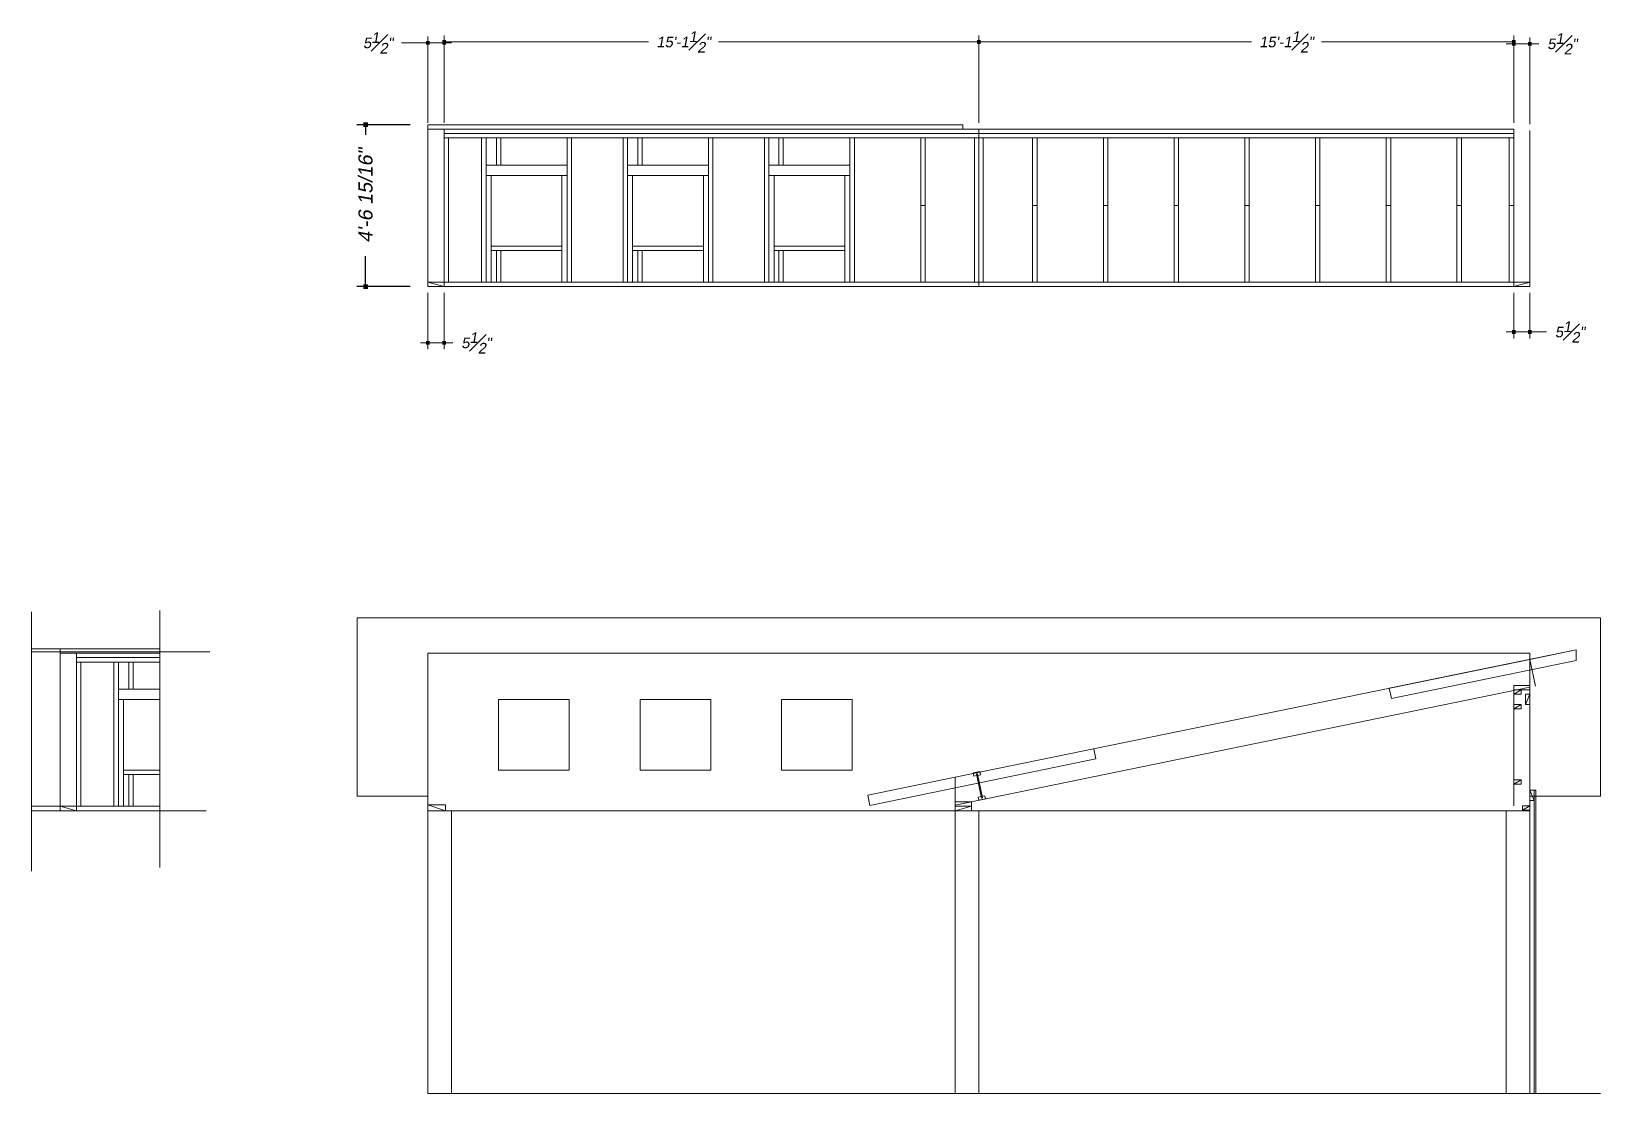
# Model space of a CAD drawing. Header units: inches. Extents: x -3905 to 10892, y 1064 to 9590.
# Drawn here: x 2157 to 2689, y 1064 to 1424 of the extents above; entities that cross this region are included whole.
import ezdxf

# ---------------------------------------------------------------- set-up
doc = ezdxf.new("R2010")
doc.units = ezdxf.units.IN
doc.header["$MEASUREMENT"] = 0
doc.header["$PDMODE"] = 3
doc.layers.add('SECTIONS', color=70, linetype='Continuous', lineweight=0)
doc.styles.add('DS-TXT1', font='arial.ttf', dxfattribs={"oblique": 10})
doc.styles.get("Standard").update_dxf_attribs({"font": 'arial.ttf', "oblique": 10})
doc.dimstyles.new('DS-Fraction', dxfattribs={"dimtxt": 0.1, "dimasz": 0.035, "dimexe": 0.06, "dimexo": 0.06, "dimgap": 0.02, "dimtad": 0, "dimdec": 3, "dimzin": 0, "dimdsep": 46, "dimlunit": 4, "dimtxsty": 'DS-TXT1', "dimblk": 'BOXFILLED', "dimcen": -0.06, "dimclrd": 256, "dimclre": 256, "dimclrt": 256, "dimadec": 0, "dimazin": 0, "dimtfac": 1, "dimtdec": 3, "dimtmove": 1, "dimatfit": 3, "dimfxl": 1, "dimfrac": 2, "dimtolj": 1, "dimtzin": 0, "dimlwd": 0, "dimlwe": -1, "dimarcsym": 0})
doc.dimstyles.new('WeaselDims$0', dxfattribs={"dimtxt": 0.1, "dimasz": 0.0325, "dimexe": 0.0625, "dimexo": 0.125, "dimgap": 0.09, "dimtad": 0, "dimdec": 4, "dimzin": 0, "dimdsep": 46, "dimlunit": 4, "dimtxsty": 'Standard', "dimblk": 'BOXFILLED', "dimcen": 0.09, "dimadec": 0, "dimazin": 0, "dimtfac": 1, "dimtdec": 4, "dimtofl": 0, "dimtmove": 1, "dimatfit": 3, "dimfxl": 1, "dimfrac": 2, "dimtolj": 1, "dimtzin": 0, "dimarcsym": 0})

# ---------------------------------------------------------------- blocks, each defined once
blk = doc.blocks.new('_BoxFilled')
at = {"color": 0, "linetype": 'ByBlock', "lineweight": -2}
blk.add_line((-0.5, 0), (-1, 0), dxfattribs=at)
at = {"color": 0, "linetype": 'ByBlock'}
blk.add_solid([(-0.5, 0.5), (0.5, 0.5), (-0.5, -0.5), (0.5, -0.5)], dxfattribs=at)
blk = doc.blocks.new('*D38')
at = {"layer": 'Defpoints', "color": 0, "linetype": 'Continuous', "lineweight": 5, "transparency": 16777216}
for p in [(2291.18, 1337.52), (2296.68, 1337.52), (2296.68, 1318.42)]:
    blk.add_point(p, dxfattribs=at)
at = {"layer": 'SECTIONS', "linetype": 'Continuous', "transparency": 16777216}
for p, q in [((2291.18, 1335.36), (2291.18, 1316.26)), ((2296.68, 1335.36), (2296.68, 1316.26))]:
    blk.add_line(p, q, dxfattribs=at)
at = {"layer": 'SECTIONS', "linetype": 'Continuous', "lineweight": 0, "transparency": 16777216}
for p, q in [((2289.92, 1318.42), (2288.66, 1318.42)), ((2291.18, 1318.42), (2296.68, 1318.42)), ((2291.18, 1318.42), (2296.68, 1318.42)), ((2299.65, 1318.42), (2296.68, 1318.42)), ((2297.94, 1318.42), (2299.2, 1318.42))]:
    blk.add_line(p, q, dxfattribs=at)
at = {"layer": 'SECTIONS', "linetype": 'Continuous', "lineweight": 0, "transparency": 16777216, "xscale": 1.26, "yscale": 1.26, "zscale": 1.26}
blk.add_blockref('_BoxFilled', (2291.18, 1318.42), dxfattribs=at)
at = {"layer": 'SECTIONS', "linetype": 'Continuous', "lineweight": 0, "transparency": 16777216, "xscale": 1.26, "yscale": 1.26, "zscale": 1.26, "rotation": 180}
blk.add_blockref('_BoxFilled', (2296.68, 1318.42), dxfattribs=at)
at = {"layer": 'SECTIONS', "linetype": 'Continuous', "transparency": 16777216, "insert": (2307.61, 1318.42), "char_height": 3.6, "attachment_point": 5, "style": 'DS-TXT1'}
blk.add_mtext('\\A1;5{\\H1.000000x;\\S1#2;}"', dxfattribs=at)
blk = doc.blocks.new('*D39')
at = {"layer": 'Defpoints', "color": 0, "linetype": 'Continuous', "lineweight": 5, "transparency": 16777216}
for p in [(2659.68, 1337.52), (2665.18, 1337.52), (2665.18, 1322.12)]:
    blk.add_point(p, dxfattribs=at)
at = {"layer": 'SECTIONS', "linetype": 'Continuous', "transparency": 16777216}
for p, q in [((2659.68, 1335.36), (2659.68, 1319.96)), ((2665.18, 1335.36), (2665.18, 1319.96))]:
    blk.add_line(p, q, dxfattribs=at)
at = {"layer": 'SECTIONS', "linetype": 'Continuous', "lineweight": 0, "transparency": 16777216}
for p, q in [((2658.42, 1322.12), (2657.16, 1322.12)), ((2659.68, 1322.12), (2665.18, 1322.12)), ((2659.68, 1322.12), (2665.18, 1322.12)), ((2670.8, 1322.12), (2665.18, 1322.12)), ((2666.44, 1322.12), (2667.7, 1322.12))]:
    blk.add_line(p, q, dxfattribs=at)
at = {"layer": 'SECTIONS', "linetype": 'Continuous', "lineweight": 0, "transparency": 16777216, "xscale": 1.26, "yscale": 1.26, "zscale": 1.26}
blk.add_blockref('_BoxFilled', (2659.68, 1322.12), dxfattribs=at)
at = {"layer": 'SECTIONS', "linetype": 'Continuous', "lineweight": 0, "transparency": 16777216, "xscale": 1.26, "yscale": 1.26, "zscale": 1.26, "rotation": 180}
blk.add_blockref('_BoxFilled', (2665.18, 1322.12), dxfattribs=at)
at = {"layer": 'SECTIONS', "linetype": 'Continuous', "transparency": 16777216, "insert": (2678.76, 1322.12), "char_height": 3.6, "attachment_point": 5, "style": 'DS-TXT1'}
blk.add_mtext('\\A1;5{\\H1.000000x;\\S1#2;}"', dxfattribs=at)
blk = doc.blocks.new('*D40')
at = {"layer": 'Defpoints', "color": 0, "linetype": 'Continuous', "lineweight": 5, "transparency": 16777216}
for p in [(2296.68, 1420.21), (2291.18, 1390.96), (2296.68, 1390.96)]:
    blk.add_point(p, dxfattribs=at)
at = {"layer": 'SECTIONS', "linetype": 'Continuous', "transparency": 16777216}
for p, q in [((2291.18, 1393.12), (2291.18, 1422.37)), ((2296.68, 1393.12), (2296.68, 1422.37))]:
    blk.add_line(p, q, dxfattribs=at)
at = {"layer": 'SECTIONS', "linetype": 'Continuous', "lineweight": 0, "transparency": 16777216}
for p, q in [((2282.22, 1420.21), (2291.18, 1420.21)), ((2289.92, 1420.21), (2288.66, 1420.21)), ((2291.18, 1420.21), (2296.68, 1420.21)), ((2291.18, 1420.21), (2296.68, 1420.21)), ((2297.94, 1420.21), (2299.2, 1420.21))]:
    blk.add_line(p, q, dxfattribs=at)
at = {"layer": 'SECTIONS', "linetype": 'Continuous', "lineweight": 0, "transparency": 16777216, "xscale": 1.26, "yscale": 1.26, "zscale": 1.26}
blk.add_blockref('_BoxFilled', (2291.18, 1420.21), dxfattribs=at)
at = {"layer": 'SECTIONS', "linetype": 'Continuous', "lineweight": 0, "transparency": 16777216, "xscale": 1.26, "yscale": 1.26, "zscale": 1.26, "rotation": 180}
blk.add_blockref('_BoxFilled', (2296.68, 1420.21), dxfattribs=at)
at = {"layer": 'SECTIONS', "linetype": 'Continuous', "transparency": 16777216, "insert": (2274.26, 1420.21), "char_height": 3.6, "attachment_point": 5, "style": 'DS-TXT1'}
blk.add_mtext('\\A1;5{\\H1.000000x;\\S1#2;}"', dxfattribs=at)
blk = doc.blocks.new('*D41')
at = {"layer": 'Defpoints', "color": 0, "linetype": 'Continuous', "lineweight": 5, "transparency": 16777216}
for p in [(2478.18, 1420.52), (2296.68, 1390.96), (2478.18, 1390.96)]:
    blk.add_point(p, dxfattribs=at)
at = {"layer": 'SECTIONS', "linetype": 'Continuous', "transparency": 16777216}
for p, q in [((2296.68, 1393.12), (2296.68, 1422.68)), ((2478.18, 1393.12), (2478.18, 1422.68))]:
    blk.add_line(p, q, dxfattribs=at)
at = {"layer": 'SECTIONS', "linetype": 'Continuous', "lineweight": 0, "transparency": 16777216}
for p, q in [((2297.94, 1420.52), (2366.03, 1420.52)), ((2476.92, 1420.52), (2389.85, 1420.52))]:
    blk.add_line(p, q, dxfattribs=at)
at = {"layer": 'SECTIONS', "linetype": 'Continuous', "lineweight": 0, "transparency": 16777216, "xscale": 1.26, "yscale": 1.26, "zscale": 1.26, "rotation": 180}
blk.add_blockref('_BoxFilled', (2296.68, 1420.52), dxfattribs=at)
at = {"layer": 'SECTIONS', "linetype": 'Continuous', "lineweight": 0, "transparency": 16777216, "xscale": 1.26, "yscale": 1.26, "zscale": 1.26}
blk.add_blockref('_BoxFilled', (2478.18, 1420.52), dxfattribs=at)
at = {"layer": 'SECTIONS', "linetype": 'Continuous', "transparency": 16777216, "insert": (2377.94, 1420.52), "char_height": 3.6, "attachment_point": 5, "style": 'DS-TXT1'}
blk.add_mtext('\\A1;15\'-1{\\H1.000000x;\\S1#2;}"', dxfattribs=at)
blk = doc.blocks.new('*D42')
at = {"layer": 'Defpoints', "color": 0, "linetype": 'Continuous', "lineweight": 5, "transparency": 16777216}
for p in [(2659.68, 1420.52), (2478.18, 1390.96), (2659.68, 1390.96)]:
    blk.add_point(p, dxfattribs=at)
at = {"layer": 'SECTIONS', "linetype": 'Continuous', "transparency": 16777216}
for p, q in [((2478.18, 1393.12), (2478.18, 1422.68)), ((2659.68, 1393.12), (2659.68, 1422.68))]:
    blk.add_line(p, q, dxfattribs=at)
at = {"layer": 'SECTIONS', "linetype": 'Continuous', "lineweight": 0, "transparency": 16777216}
for p, q in [((2479.44, 1420.52), (2570.64, 1420.52)), ((2658.42, 1420.52), (2594.46, 1420.52))]:
    blk.add_line(p, q, dxfattribs=at)
at = {"layer": 'SECTIONS', "linetype": 'Continuous', "lineweight": 0, "transparency": 16777216, "xscale": 1.26, "yscale": 1.26, "zscale": 1.26, "rotation": 180}
blk.add_blockref('_BoxFilled', (2478.18, 1420.52), dxfattribs=at)
at = {"layer": 'SECTIONS', "linetype": 'Continuous', "lineweight": 0, "transparency": 16777216, "xscale": 1.26, "yscale": 1.26, "zscale": 1.26}
blk.add_blockref('_BoxFilled', (2659.68, 1420.52), dxfattribs=at)
at = {"layer": 'SECTIONS', "linetype": 'Continuous', "transparency": 16777216, "insert": (2582.55, 1420.52), "char_height": 3.6, "attachment_point": 5, "style": 'DS-TXT1'}
blk.add_mtext('\\A1;15\'-1{\\H1.000000x;\\S1#2;}"', dxfattribs=at)
blk = doc.blocks.new('*D43')
at = {"layer": 'Defpoints', "color": 0, "linetype": 'Continuous', "lineweight": 5, "transparency": 16777216}
for p in [(2665.18, 1419.89), (2659.68, 1390.96), (2665.18, 1390.46)]:
    blk.add_point(p, dxfattribs=at)
at = {"layer": 'SECTIONS', "linetype": 'Continuous', "transparency": 16777216}
for p, q in [((2659.68, 1393.12), (2659.68, 1422.05)), ((2665.18, 1392.62), (2665.18, 1422.05))]:
    blk.add_line(p, q, dxfattribs=at)
at = {"layer": 'SECTIONS', "linetype": 'Continuous', "lineweight": 0, "transparency": 16777216}
for p, q in [((2658.42, 1419.89), (2657.16, 1419.89)), ((2659.68, 1419.89), (2665.18, 1419.89)), ((2659.68, 1419.89), (2665.18, 1419.89)), ((2668.2, 1419.89), (2665.18, 1419.89)), ((2666.44, 1419.89), (2667.7, 1419.89))]:
    blk.add_line(p, q, dxfattribs=at)
at = {"layer": 'SECTIONS', "linetype": 'Continuous', "lineweight": 0, "transparency": 16777216, "xscale": 1.26, "yscale": 1.26, "zscale": 1.26}
blk.add_blockref('_BoxFilled', (2659.68, 1419.89), dxfattribs=at)
at = {"layer": 'SECTIONS', "linetype": 'Continuous', "lineweight": 0, "transparency": 16777216, "xscale": 1.26, "yscale": 1.26, "zscale": 1.26, "rotation": 180}
blk.add_blockref('_BoxFilled', (2665.18, 1419.89), dxfattribs=at)
at = {"layer": 'SECTIONS', "linetype": 'Continuous', "transparency": 16777216, "insert": (2676.17, 1419.89), "char_height": 3.6, "attachment_point": 5, "style": 'DS-TXT1'}
blk.add_mtext('\\A1;5{\\H1.000000x;\\S1#2;}"', dxfattribs=at)
blk = doc.blocks.new('*U36')
at = {"color": 0}
for p, q in [((0.96875, 0.5625), (0.96875, 8.9375)), ((1.34375, 8.9375), (0.96875, 8.9375)), ((1.34375, 0.5625), (1.34375, 8.9375)), ((1.34375, 0.5625), (0.96875, 0.5625))]:
    blk.add_line(p, q, dxfattribs=at)
for points in [[(1.34375, 8.375), (2.3125, 8.375), (2.3125, 9.5), (0, 9.5), (0, 8.375), (0.96875, 8.375)], [(1.34375, 1.125), (2.3125, 1.125), (2.3125, 0), (0, 0), (0, 1.125), (0.96875, 1.125)]]:
    blk.add_lwpolyline(points, dxfattribs=at)
blk = doc.blocks.new('*U461')
at = {"color": 0, "lineweight": 0}
blk.add_line((0, 0), (5.5, 1.5), dxfattribs=at)
blk.add_lwpolyline([(0, 0), (5.5, 0), (5.5, 1.5), (0, 1.5)], close=True, dxfattribs=at)
blk = doc.blocks.new('*U460')
at = {"linetype": 'Continuous', "lineweight": 5}
blk.add_line((0, 0), (2.5, 1.5), dxfattribs=at)
at = {"linetype": 'Continuous', "lineweight": -2}
blk.add_lwpolyline([(0, 0), (2.5, 0), (2.5, 1.5), (0, 1.5)], close=True, dxfattribs=at)
blk = doc.blocks.new('*D37')
at = {"layer": 'Defpoints', "color": 0, "linetype": 'Continuous', "lineweight": 5, "transparency": 16777216}
for p in [(2270.02, 1392.46), (2291.18, 1392.46), (2291.18, 1337.52)]:
    blk.add_point(p, dxfattribs=at)
at = {"layer": 'SECTIONS', "color": 0, "linetype": 'Continuous', "lineweight": -2, "transparency": 16777216}
for p, q in [((2285.18, 1392.46), (2267.02, 1392.46)), ((2270.02, 1390.9), (2270.02, 1388.97)), ((2270.02, 1339.08), (2270.02, 1347.87)), ((2285.18, 1337.52), (2267.02, 1337.52))]:
    blk.add_line(p, q, dxfattribs=at)
at = {"layer": 'SECTIONS', "color": 0, "linetype": 'Continuous', "lineweight": -2, "transparency": 16777216, "xscale": 1.56, "yscale": 1.56, "zscale": 1.56}
for p, rotation in [((2270.02, 1392.46), 90), ((2270.02, 1337.52), 270)]:
    blk.add_blockref('_BoxFilled', p, dxfattribs=dict(at, rotation=rotation))
at = {"layer": 'SECTIONS', "color": 0, "linetype": 'Continuous', "transparency": 16777216, "insert": (2270.02, 1368.42), "char_height": 4.8, "attachment_point": 5, "rotation": 90}
blk.add_mtext('\\A1;4\'-6 15/16"', dxfattribs=at)

msp = doc.modelspace()

# ---------------------------------------------------------------- linework, layer by layer
at = {"layer": 'SECTIONS', "linetype": 'Continuous'}
for p, q in [((2291.17717, 1339.01905), (2291.17717, 1390.96232)), ((2291.17717, 1390.96232), (2478.17717, 1390.96232)), ((2296.67717, 1339.01905), (2296.67717, 1390.96232)), ((2659.67717, 1339.01905), (2659.67717, 1390.96232)), ((2665.17717, 1339.01905), (2665.17717, 1390.46232)), ((2458.42717, 1364.99068), (2459.92717, 1364.99068)), ((2497.92717, 1364.99068), (2496.42717, 1364.99068)), ((2521.92717, 1364.99068), (2520.42717, 1364.99068)), ((2545.92717, 1364.99068), (2544.42717, 1364.99068)), ((2569.92717, 1364.99068), (2568.42717, 1364.99068)), ((2593.92717, 1364.99068), (2592.42717, 1364.99068)), ((2617.92717, 1364.99068), (2616.42717, 1364.99068)), ((2641.92717, 1364.99068), (2640.42717, 1364.99068)), ((2659.67717, 1364.99068), (2658.17717, 1364.99068)), ((2291.17717, 1339.01905), (2296.67717, 1337.51905)), ((2291.17717, 1337.51905), (2298.67717, 1337.51905)), ((2296.67717, 1339.01905), (2478.17717, 1339.01905)), ((2657.67717, 1337.51905), (2298.67717, 1337.51905)), ((2659.67717, 1339.01905), (2478.17717, 1339.01905)), ((2665.17717, 1337.51905), (2657.67717, 1337.51905)), ((2665.17717, 1337.51905), (2657.67717, 1337.51905)), ((2665.17717, 1339.01905), (2659.67717, 1337.51905)), ((2156.61621, 1227.13273), (2156.61621, 1139.14916)), ((2200.23022, 1227.66238), (2200.23022, 1140.46491)), ((2267.17717, 1225.17195), (2267.17717, 1164.56639)), ((2267.17717, 1225.17195), (2689.17717, 1225.17195)), ((2689.17717, 1164.56639), (2689.17717, 1225.17195)), ((2166.39458, 1214.64012), (2156.61621, 1214.64012)), ((2156.61621, 1213.64012), (2217.13408, 1213.64012)), ((2166.39458, 1161.19685), (2166.39458, 1213.14012)), ((2166.39458, 1213.14012), (2200.23022, 1213.14012)), ((2171.89458, 1161.19685), (2171.89458, 1213.14012)), ((2291.17717, 1161.69685), (2291.17717, 1213.14012)), ((2291.17717, 1213.14012), (2665.17717, 1213.14012)), ((2470.1793, 1171.01659), (2665.17717, 1211.02298)), ((2617.45315, 1201.23177), (2680.85071, 1214.23862)), ((2618.15657, 1197.80318), (2680.85071, 1210.66572)), ((2665.17717, 1211.02298), (2680.85071, 1214.23862)), ((2665.17717, 1159.69685), (2665.17717, 1213.14012)), ((2665.17717, 1211.02298), (2667.0372, 1201.95689)), ((2680.85071, 1214.23862), (2680.85071, 1210.66572)), ((2470.17928, 1161.56888), (2665.17717, 1201.57528)), ((2618.15657, 1197.80318), (2617.45315, 1201.23177)), ((2665.17717, 1202.20324), (2659.67717, 1202.20324)), ((2659.67717, 1202.20324), (2659.67717, 1200.70324)), ((2659.67717, 1200.70324), (2665.17717, 1200.70324)), ((2659.67717, 1199.20324), (2659.67717, 1194.20324)), ((2665.17717, 1199.20324), (2663.67717, 1195.70324)), ((2665.17717, 1201.70324), (2665.17717, 1202.20324)), ((2665.17717, 1200.70324), (2665.17717, 1202.20324)), ((2659.67717, 1161.32185), (2659.67717, 1194.20324)), ((2517.90333, 1177.23491), (2441.19231, 1161.49663)), ((2517.90333, 1177.23491), (2517.19991, 1180.66349)), ((2470.1793, 1171.01659), (2440.4889, 1164.92521)), ((2470.1793, 1159.56947), (2470.1793, 1171.01659)), ((2665.17717, 1166.64459), (2666.67717, 1163.14459)), ((2666.67717, 1063.69685), (2666.67717, 1166.64459)), ((2667.17717, 1166.64459), (2666.67717, 1166.64459)), ((2667.17717, 1063.69685), (2667.17717, 1166.64459)), ((2166.39458, 1161.19685), (2156.61621, 1161.19685)), ((2166.39458, 1161.19685), (2171.89458, 1159.69685)), ((2171.89458, 1161.19685), (2200.23022, 1161.19685)), ((2267.17717, 1164.56639), (2291.17717, 1164.56639)), ((2291.17717, 1161.69685), (2297.17717, 1159.69685)), ((2441.19231, 1161.49663), (2440.4889, 1164.92521)), ((2441.19231, 1161.49663), (2440.4889, 1164.92521)), ((2475.67717, 1162.69685), (2470.17717, 1162.69685)), ((2475.67717, 1161.19685), (2470.1793, 1161.19685)), ((2475.67717, 1161.19685), (2475.67717, 1162.69685)), ((2475.67717, 1159.69685), (2475.67717, 1161.19685)), ((2665.17717, 1164.56639), (2689.17717, 1164.56639)), ((2156.61621, 1159.69685), (2215.93178, 1159.69685)), ((2166.39458, 1159.69685), (2173.89458, 1159.69685)), ((2200.23022, 1159.69685), (2173.89458, 1159.69685)), ((2291.17717, 1063.69685), (2291.17717, 1159.69685)), ((2291.17717, 1159.69685), (2299.17717, 1159.69685)), ((2299.17717, 1063.69685), (2299.17717, 1159.69685)), ((2299.17717, 1159.69685), (2657.17717, 1159.69685)), ((2657.17717, 1063.69685), (2657.17717, 1159.69685)), ((2657.17717, 1159.69685), (2665.17717, 1159.69685)), ((2665.17717, 1063.69685), (2665.17717, 1159.69685)), ((2665.17717, 1063.69685), (2291.17717, 1063.69685)), ((2665.17717, 1063.69685), (2689.17717, 1063.69685))]:
    msp.add_line(p, q, dxfattribs=at)
for points in [[(2291.17717, 1392.46232), (2472.67717, 1392.46232), (2472.67717, 1390.96232), (2291.17717, 1390.96232)], [(2296.67717, 1390.96232), (2478.17717, 1390.96232), (2478.17717, 1389.46232), (2296.67717, 1389.46232)], [(2659.67717, 1390.96232), (2478.17717, 1390.96232), (2478.17717, 1389.46232), (2659.67717, 1389.46232)], [(2296.67717, 1389.46232), (2478.17717, 1389.46232), (2478.17717, 1387.96232), (2296.67717, 1387.96232)], [(2298.17717, 1387.96232), (2296.67717, 1387.96232), (2296.67717, 1339.01905), (2298.17717, 1339.01905)], [(2310.92717, 1387.96232), (2309.42717, 1387.96232), (2309.42717, 1339.01905), (2310.92717, 1339.01905)], [(2315.92717, 1378.74068), (2314.42717, 1378.74068), (2314.42717, 1387.96232), (2315.92717, 1387.96232)], [(2339.92717, 1387.96232), (2338.42717, 1387.96232), (2338.42717, 1339.01905), (2339.92717, 1339.01905)], [(2358.92717, 1387.96232), (2357.42717, 1387.96232), (2357.42717, 1339.01905), (2358.92717, 1339.01905)], [(2363.92717, 1378.74068), (2362.42717, 1378.74068), (2362.42717, 1387.96232), (2363.92717, 1387.96232)], [(2387.92717, 1387.96232), (2386.42717, 1387.96232), (2386.42717, 1339.01905), (2387.92717, 1339.01905)], [(2406.92717, 1387.96232), (2405.42717, 1387.96232), (2405.42717, 1339.01905), (2406.92717, 1339.01905)], [(2411.80217, 1378.74068), (2410.30217, 1378.74068), (2410.30217, 1387.96232), (2411.80217, 1387.96232)], [(2435.92717, 1387.96232), (2434.42717, 1387.96232), (2434.42717, 1339.01905), (2435.92717, 1339.01905)], [(2459.92717, 1387.96232), (2458.42717, 1387.96232), (2458.42717, 1339.01905), (2459.92717, 1339.01905)], [(2478.17717, 1387.96232), (2476.67717, 1387.96232), (2476.67717, 1339.01905), (2478.17717, 1339.01905)], [(2659.67717, 1389.46232), (2478.17717, 1389.46232), (2478.17717, 1387.96232), (2659.67717, 1387.96232)], [(2478.17717, 1387.96232), (2479.67717, 1387.96232), (2479.67717, 1339.01905), (2478.17717, 1339.01905)], [(2496.42717, 1387.96232), (2497.92717, 1387.96232), (2497.92717, 1339.01905), (2496.42717, 1339.01905)], [(2520.42717, 1387.96232), (2521.92717, 1387.96232), (2521.92717, 1339.01905), (2520.42717, 1339.01905)], [(2544.42717, 1387.96232), (2545.92717, 1387.96232), (2545.92717, 1339.01905), (2544.42717, 1339.01905)], [(2568.42717, 1387.96232), (2569.92717, 1387.96232), (2569.92717, 1339.01905), (2568.42717, 1339.01905)], [(2592.42717, 1387.96232), (2593.92717, 1387.96232), (2593.92717, 1339.01905), (2592.42717, 1339.01905)], [(2616.42717, 1387.96232), (2617.92717, 1387.96232), (2617.92717, 1339.01905), (2616.42717, 1339.01905)], [(2640.42717, 1387.96232), (2641.92717, 1387.96232), (2641.92717, 1339.01905), (2640.42717, 1339.01905)], [(2658.17717, 1387.96232), (2659.67717, 1387.96232), (2659.67717, 1339.01905), (2658.17717, 1339.01905)], [(2310.92717, 1375.24068), (2338.42717, 1375.24068), (2338.42717, 1378.74068), (2310.92717, 1378.74068)], [(2310.92717, 1375.24068), (2312.67717, 1375.24068), (2312.67717, 1339.01905), (2310.92717, 1339.01905)], [(2312.67717, 1351.24068), (2336.67717, 1351.24068), (2336.67717, 1375.24068), (2312.67717, 1375.24068)], [(2336.67717, 1375.24068), (2338.42717, 1375.24068), (2338.42717, 1339.01905), (2336.67717, 1339.01905)], [(2358.92717, 1375.24068), (2386.42717, 1375.24068), (2386.42717, 1378.74068), (2358.92717, 1378.74068)], [(2358.92717, 1375.24068), (2360.67717, 1375.24068), (2360.67717, 1339.01905), (2358.92717, 1339.01905)], [(2360.67717, 1351.24068), (2384.67717, 1351.24068), (2384.67717, 1375.24068), (2360.67717, 1375.24068)], [(2384.67717, 1375.24068), (2386.42717, 1375.24068), (2386.42717, 1339.01905), (2384.67717, 1339.01905)], [(2406.92717, 1375.24068), (2434.42717, 1375.24068), (2434.42717, 1378.74068), (2406.92717, 1378.74068)], [(2406.92717, 1375.24068), (2408.67717, 1375.24068), (2408.67717, 1339.01905), (2406.92717, 1339.01905)], [(2408.67717, 1351.24068), (2432.67717, 1351.24068), (2432.67717, 1375.24068), (2408.67717, 1375.24068)], [(2432.67717, 1375.24068), (2434.42717, 1375.24068), (2434.42717, 1339.01905), (2432.67717, 1339.01905)], [(2312.67717, 1351.24068), (2336.67717, 1351.24068), (2336.67717, 1351.24068), (2312.67717, 1351.24068)], [(2312.67717, 1351.24068), (2336.67717, 1351.24068), (2336.67717, 1349.74068), (2312.67717, 1349.74068)], [(2315.92717, 1349.74068), (2314.42717, 1349.74068), (2314.42717, 1339.01905), (2315.92717, 1339.01905)], [(2360.67717, 1351.24068), (2384.67717, 1351.24068), (2384.67717, 1349.74068), (2360.67717, 1349.74068)], [(2363.92717, 1349.74068), (2362.42717, 1349.74068), (2362.42717, 1339.01905), (2363.92717, 1339.01905)], [(2408.67717, 1351.24068), (2432.67717, 1351.24068), (2432.67717, 1349.74068), (2408.67717, 1349.74068)], [(2411.80217, 1349.74068), (2410.30217, 1349.74068), (2410.30217, 1339.01905), (2411.80217, 1339.01905)], [(2291.17717, 1337.51905), (2296.67717, 1337.51905), (2296.67717, 1339.01905), (2291.17717, 1339.01905)], [(2665.17717, 1337.51905), (2659.67717, 1337.51905), (2659.67717, 1339.01905), (2665.17717, 1339.01905)], [(2173.39458, 1210.14012), (2171.89458, 1210.14012), (2171.89458, 1161.19685), (2173.39458, 1161.19685)], [(2186.14458, 1210.14012), (2184.64458, 1210.14012), (2184.64458, 1161.19685), (2186.14458, 1161.19685)], [(2191.14458, 1200.91848), (2189.64458, 1200.91848), (2189.64458, 1210.14012), (2191.14458, 1210.14012)], [(2663.67717, 1195.70324), (2665.17717, 1195.70324), (2665.17717, 1199.20324), (2663.67717, 1199.20324)], [(2186.14458, 1197.41848), (2187.89458, 1197.41848), (2187.89458, 1161.19685), (2186.14458, 1161.19685)], [(2315.17717, 1173.41848), (2339.17717, 1173.41848), (2339.17717, 1197.41848), (2315.17717, 1197.41848)], [(2363.17717, 1173.41848), (2387.17717, 1173.41848), (2387.17717, 1197.41848), (2363.17717, 1197.41848)], [(2411.17717, 1173.41848), (2435.17717, 1173.41848), (2435.17717, 1197.41848), (2411.17717, 1197.41848)], [(2191.14458, 1171.91848), (2189.64458, 1171.91848), (2189.64458, 1161.19685), (2191.14458, 1161.19685)], [(2665.17717, 1163.14459), (2666.67717, 1163.14459), (2666.67717, 1166.64459), (2665.17717, 1166.64459)], [(2166.39458, 1159.69685), (2171.89458, 1159.69685), (2171.89458, 1161.19685), (2166.39458, 1161.19685)], [(2291.17717, 1159.69685), (2297.17717, 1159.69685), (2297.17717, 1161.69685), (2291.17717, 1161.69685)], [(2470.17717, 1063.69685), (2478.17717, 1063.69685), (2478.17717, 1159.69685), (2470.17717, 1159.69685)]]:
    msp.add_lwpolyline(points, close=True, dxfattribs=at)
for points in [[(2296.67717, 1339.01905), (2296.67717, 1337.51905), (2478.17717, 1337.51905), (2478.17717, 1339.01905)], [(2659.67717, 1339.01905), (2659.67717, 1337.51905), (2478.17717, 1337.51905), (2478.17717, 1339.01905)], [(2200.23022, 1213.14012), (2166.39458, 1213.14012), (2166.39458, 1214.64012), (2200.23022, 1214.64012)], [(2200.23022, 1211.64012), (2171.89458, 1211.64012), (2171.89458, 1213.14012), (2200.23022, 1213.14012)], [(2200.23022, 1210.14012), (2171.89458, 1210.14012), (2171.89458, 1211.64012), (2200.23022, 1211.64012)], [(2200.23022, 1200.91848), (2186.14458, 1200.91848), (2186.14458, 1197.41848), (2200.23022, 1197.41848)], [(2200.23022, 1197.41848), (2187.89458, 1197.41848), (2187.89458, 1173.41848), (2200.23022, 1173.41848)], [(2200.23022, 1171.91848), (2187.89458, 1171.91848), (2187.89458, 1173.41848), (2200.23022, 1173.41848)], [(2171.89458, 1161.19685), (2171.89458, 1159.69685), (2200.23022, 1159.69685)]]:
    msp.add_lwpolyline(points, dxfattribs=at)

# ---------------------------------------------------------------- block references
for name, p in [('*U460', (2659.67717, 1199.20324)), ('*U460', (2659.67717, 1194.20324)), ('*U460', (2659.67717, 1168.69685)), ('*U461', (2470.17717, 1159.69685))]:
    msp.add_blockref(name, p, dxfattribs=at)
for name, p, rotation in [('*U36', (2478.17718, 1163.20975), 11.71692750401685), ('*U460', (2665.17717, 1161.32185), 180)]:
    msp.add_blockref(name, p, dxfattribs=dict(at, rotation=rotation))

# ---------------------------------------------------------------- dimensions: what is measured, and where the dimension line sits
for base, p1, p2, picture, middle in [((2296.67717, 1420.21153), (2291.17717, 1390.96232), (2296.67717, 1390.96232), '*D40', (2274.25912, 1420.21153)), ((2478.17717, 1420.51621), (2296.67717, 1390.96232), (2478.17717, 1390.96232), '*D41', (2377.9377, 1420.51621)), ((2659.67717, 1420.51621), (2478.17717, 1390.96232), (2659.67717, 1390.96232), '*D42', (2582.55043, 1420.51621)), ((2665.17717, 1419.88621), (2659.67717, 1390.96232), (2665.17717, 1390.46232), '*D43', (2676.16608, 1421.43025)), ((2296.67717, 1318.42317), (2291.17717, 1337.51905), (2296.67717, 1337.51905), '*D38', (2307.61022, 1318.42317)), ((2665.17717, 1322.125), (2659.67717, 1337.51905), (2665.17717, 1337.51905), '*D39', (2678.76495, 1322.125))]:
    dim = msp.add_linear_dim(base=base, p1=p1, p2=p2, dimstyle='DS-Fraction', override={"dimscale": 36, "dimgap": 0.0625, "dimpost": '', "dimfrac": 1}, dxfattribs=at)
    dim.commit()
    dim.dimension.update_dxf_attribs({"geometry": picture, "text_midpoint": middle, "dimtype": 160})
dim = msp.add_linear_dim(base=(2270.02266, 1392.46232), p1=(2291.17717, 1337.51905), p2=(2291.17717, 1392.46232), angle=90, dimstyle='WeaselDims$0', override={"dimscale": 48}, dxfattribs=at)
dim.commit()
dim.dimension.update_dxf_attribs({"geometry": '*D37', "text_midpoint": (2270.02266, 1368.41753), "dimtype": 160})

doc.saveas('drawing.dxf')
